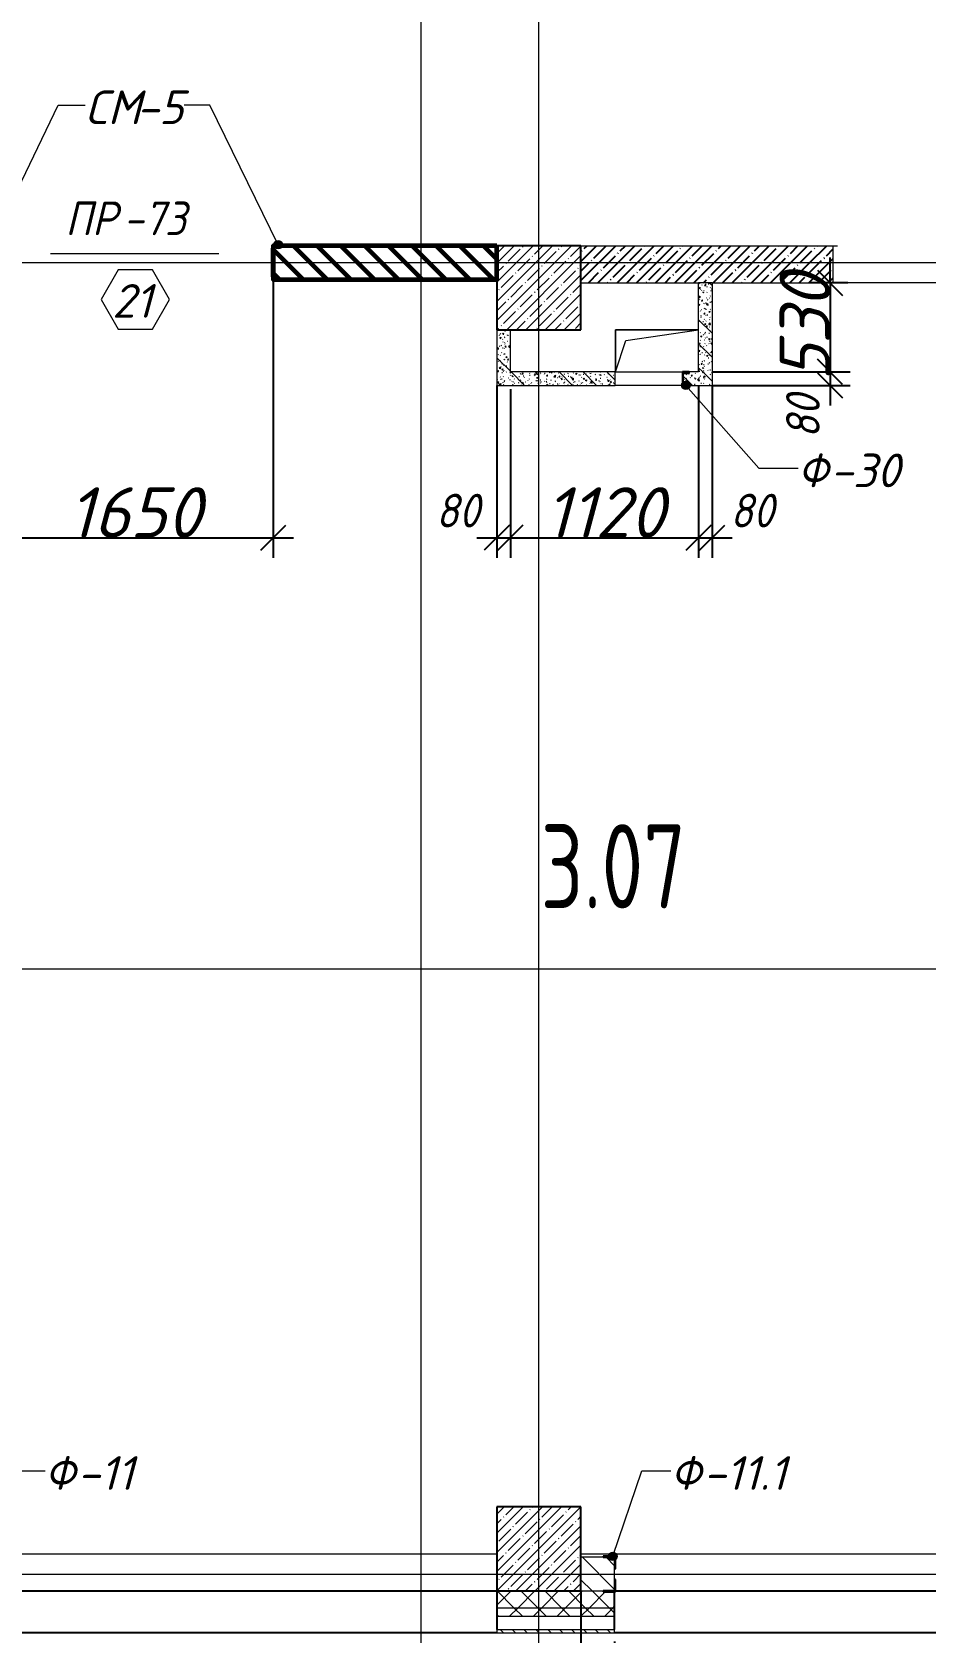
# Model space of a CAD drawing. Header units: millimetres. Extents: x 12986 to 523328, y -9759 to 30092.
# Drawn here: x 453576 to 458893, y -4219 to 5302 of the extents above; entities that cross this region are included whole.
import ezdxf

# ---------------------------------------------------------------- set-up
doc = ezdxf.new("R2010")
doc.units = ezdxf.units.MM
for name, color, linetype, lineweight in [('5) Блок ячеистый', 160, 'Continuous', 60), ('A-ANNO-DIMS', 7, 'Continuous', 9), ('A-AREA-IDEN', 7, 'Continuous', 9), ('A-DETL', 7, 'Continuous', 9), ('A-DOOR-IDEN', 7, 'Continuous', 9), ('A-FLOR', 7, 'Continuous', 9), ('A-GENM', 7, 'Continuous', 9), ('A-GENM-1', 7, 'Continuous', 25), ('A-GENM-IDEN', 7, 'Continuous', 9), ('A-WALL', 7, 'Continuous', 5), ('A-WALL-1', 7, 'Continuous', 25), ('A-WALL-6', 18, 'Continuous', 13), ('A-WALL-FNSH-1', 7, 'Continuous', 9), ('A-WALL-FNSH-2', 7, 'Continuous', 5), ('A-WALL-FNSH-4', 250, 'Continuous', 13), ('A-WALL-PATT-1', 7, 'Continuous', 5), ('A-WALL-PATT-4', 250, 'Continuous', 5), ('I-WALL', 7, 'Continuous', 5), ('S-COLS', 7, 'Continuous', 9), ('S-COLS-1', 7, 'Continuous', 5), ('S-COLS-2', 7, 'Continuous', 25), ('Оси-1', 7, 'Continuous', 20)]:
    doc.layers.add(name, color=color, linetype=linetype, lineweight=lineweight)
for name, color, linetype, lineweight, true_color in [('A-WALL-2', 7, 'Continuous', 13, 0x000000), ('A-WALL-3', 7, 'Continuous', 5, 0x000000), ('A-WALL-PATT-2', 7, 'Continuous', 5, 0xce0000)]:
    doc.layers.add(name, color=color, linetype=linetype, lineweight=lineweight, true_color=true_color)
doc.styles.add('ISOCPEUR_I_2', font='isocpeui.ttf', dxfattribs={"height": 300})
doc.styles.add('ISOCPEUR_I_3', font='isocpeui.ttf', dxfattribs={"width": 0.9, "height": 200})
doc.styles.add('ISOCPEUR_I_4', font='isocpeui.ttf', dxfattribs={"width": 0.9, "height": 300})
doc.styles.add('СПДС', font='ГОСТ тип А.ttf', dxfattribs={"width": 0.9})
doc.dimstyles.new('ISO-2_0_0_9К_СРЕДНИЙ_1', dxfattribs={"dimscale": 304.8, "dimtxt": 199.196235, "dimasz": 0.492126, "dimexe": 0.393701, "dimexo": 0, "dimgap": 0, "dimtad": 1, "dimdec": 0, "dimzin": 0, "dimdsep": 46, "dimtxsty": 'ISOCPEUR_I_3', "dimblk1": 'OBLIQUE', "dimblk2": 'OBLIQUE', "dimsah": 1, "dimcen": 0.09, "dimdle": 0.393701, "dimazin": 0, "dimtfac": 1, "dimtdec": 4, "dimtix": 1, "dimtmove": 2, "dimatfit": 3, "dimfxl": 1, "dimtvp": 1, "dimtolj": 1, "dimtzin": 0, "dimarcsym": 2})
doc.dimstyles.new('ISO-2_0_0_9К_СРЕДНИЙ_2', dxfattribs={"dimscale": 304.8, "dimtxt": 199.196235, "dimasz": 0.492126, "dimexe": 0.393701, "dimexo": 0, "dimgap": 0, "dimtad": 1, "dimdec": 0, "dimzin": 0, "dimdsep": 46, "dimtxsty": 'ISOCPEUR_I_2', "dimblk1": 'OBLIQUE', "dimblk2": 'OBLIQUE', "dimsah": 1, "dimcen": 0.09, "dimdle": 0.393701, "dimazin": 0, "dimtfac": 1, "dimtdec": 4, "dimtix": 1, "dimtmove": 0, "dimatfit": 3, "dimfxl": 1, "dimtvp": 1, "dimtolj": 1, "dimtzin": 0, "dimarcsym": 2})
pattern_1 = [(45, (395430.81, -3869.25), (-70.71068, 70.71068), []), (135, (395430.81, -3869.25), (-70.71068, -70.71068), [])]
pattern_2 = [(135, (395430.81, -3869.25), (-70.71068, -70.71068), [])]
pattern_3 = [(50, (395430.81, -3869.254), (72.873764, -6.37607), [7.62, -83.82]), (355, (395430.81, -3869.25), (-14.09699, 76.42244), [6.096, -67.056]), (100.451, (395436.88, -3869.785), (58.776964, 70.04687), [6.476, -71.236]), (46.184, (395430.81, -3848.93), (108.43142, -16.81745), [11.43, -125.73]), (96.636, (395439.84, -3850.33), (94.961, 98.97089), [9.714, -106.854]), (351.184, (395430.81, -3848.93), (94.96227, 98.97018), [9.144, -100.584]), (21, (395440.97, -3854.014), (60.64565, -40.90654), [7.62, -83.82]), (326, (395440.97, -3854.01), (24.72083, 73.67493), [6.096, -67.056]), (71.451, (395446.02, -3857.42), (85.36689, 32.76874), [6.476, -71.236]), (37.5, (395430.809, -3869.254), (1.235525, 33.822432), [3.353, -62.89, 3.353, -64.719, -67.31]), (37.5, (395430.809, -3869.254), (1.235525, 33.822432), [-134.315, 3.353, -63.957]), (7.5, (395430.81, -3869.254), (26.728146, 40.07255), [3.353, -35.458, 3.353, -61.366, -25.654]), (7.5, (395430.81, -3869.254), (26.728146, 40.07255), [-103.53, 3.353, -22.301]), (327.5, (395408.152, -3869.254), (54.236318, -2.292117), [3.353, -22.047, 3.353, -75.895, -105.156]), (327.5, (395408.152, -3869.254), (54.236318, -2.292117), [-104.648, 3.353, -101.803]), (317.5, (395397.99, -3869.254), (59.25158, 10.17014), [3.353, -29.667, 3.353, -49.276, -74.676]), (317.5, (395397.99, -3869.254), (59.25158, 10.17014), [-85.649, 3.353, -71.323])]
pattern_4 = [(135, (395430.8, -3869.25), (-142.5612, -142.5612), []), (135, (395573.37, -3869.25), (-142.5612, -142.5612), [252.016, -50.403, 3.353, -47.05])]
pattern_5 = [(45, (395430.81, -3869.25), (-57.02463, 57.02463), []), (45, (395487.83, -3869.25), (-57.02463, 57.02463), [100.806, -20.161, 3.353, -16.808])]

# ---------------------------------------------------------------- blocks, each defined once
blk = doc.blocks.new('AR_Отверстие прямоугольное _в плите_ - AR_Отверстие прямоугольное _в плите_-24548241-АР1_1_Кладочный план 3 этажа')
at = {"layer": 'A-GENM'}
for p, q in [((247.5, 125), (-247.5, 125)), ((-247.5, 125), (-247.5, -125)), ((-185, 62.5), (247.5, 125)), ((-247.5, -125), (-185, 62.5))]:
    blk.add_line(p, q, dxfattribs=at)
blk = doc.blocks.new('Колонна_Несущая_Прямоугольное сечение - Вн_ЖБ_500х500-V73-АР1_1_Кладочный план 3 этажа')
at = {"layer": 'S-COLS-1'}
h = blk.add_hatch(dxfattribs=at)
h.set_pattern_fill('FP_58', color=256, style=0, pattern_type=2)
h.set_pattern_definition([(45, (-61160, -7650), (-57.02463, 57.02463), []), (45, (-61102.975, -7650), (-57.02463, 57.02463), [100.806, -20.161, 3.353, -16.808])])
h.paths.add_polyline_path([(-250, -250), (250, -250), (250, 250), (-250, 250)], flags=0)
at = {"layer": 'S-COLS-2'}
for p, q in [((250, 250), (-250, 250)), ((-250, 250), (-250, -250)), ((250, -250), (250, 250)), ((-250, -250), (250, -250))]:
    blk.add_line(p, q, dxfattribs=at)
blk = doc.blocks.new('Колонна_Несущая_Прямоугольное сечение - Вн_ЖБ_500х500-V78-АР1_1_Кладочный план 3 этажа')
at = {"layer": 'S-COLS-1'}
h = blk.add_hatch(dxfattribs=at)
h.set_pattern_fill('FP_63', color=256, style=0, pattern_type=2)
h.set_pattern_definition([(45, (-61160, -150), (-57.02463, 57.02463), []), (45, (-61102.975, -150), (-57.02463, 57.02463), [100.806, -20.161, 3.353, -16.808])])
h.paths.add_polyline_path([(-250, -250), (250, -250), (250, 250), (-250, 250)], flags=0)
at = {"layer": 'S-COLS-2'}
for p, q in [((250, 250), (-250, 250)), ((-250, 250), (-250, -250)), ((250, -250), (250, 250)), ((-250, -250), (250, -250))]:
    blk.add_line(p, q, dxfattribs=at)
blk = doc.blocks.new('Фахверк_СКБ_Уголок - Ф-11_1_200х2500h_крепления в одну сторону-28441424-АР1_1_Кладочный план 3 этажа')
at = {"layer": 'A-GENM-1'}
for p, q in [((200, 156), (125, 156)), ((125, 156), (125, 81)), ((131, 81), (131, 150)), ((131, 150), (200, 150)), ((200, 150), (200, 156)), ((125, 81), (131, 81)), ((131, 19), (125, 19)), ((125, 19), (125, -56)), ((131, -50), (131, 19)), ((125, -56), (200, -56)), ((200, -50), (131, -50)), ((200, -56), (200, -50))]:
    blk.add_line(p, q, dxfattribs=at)
blk = doc.blocks.new('Фахверк_СКБ_Уголок_Тип 2 - СМ-5_200х2480h-30007438-АР1_1_Кладочный план 3 этажа')
at = {"layer": 'A-GENM-1'}
for p, q in [((125, 156), (125, 81)), ((200, 156), (125, 156)), ((131, 81), (131, 150)), ((131, 150), (200, 150)), ((200, 150), (200, 156)), ((125, 81), (131, 81)), ((131, 19), (125, 19)), ((125, 19), (125, -56)), ((131, -50), (131, 19)), ((125, -56), (200, -56)), ((200, -50), (131, -50)), ((200, -56), (200, -50))]:
    blk.add_line(p, q, dxfattribs=at)
blk = doc.blocks.new('Стойка_Влож_Полоса боковая - Полоса-27101091-АР1_1_Кладочный план 3 этажа')
at = {"layer": 'A-GENM'}
for p, q in [((-5, 85), (0, 85)), ((-5, -85), (-5, 85)), ((0, 31), (0, -31)), ((0, -85), (-5, -85))]:
    blk.add_line(p, q, dxfattribs=at)
blk = doc.blocks.new('Фахверк_СКБ_Швеллер - Ф-30_80х3950 h _3 эт__-31789027-АР1_1_Кладочный план 3 этажа')
at = {"layer": 'A-GENM-1'}
for p, q in [((165, 40), (125, 40)), ((125, 40), (125, -40)), ((129.5, 32.6), (165, 32.6)), ((129.5, -32.6), (129.5, 32.6)), ((165, 32.6), (165, 40)), ((125, -40), (165, -40)), ((165, -32.6), (129.5, -32.6)), ((165, -40), (165, -32.6))]:
    blk.add_line(p, q, dxfattribs=at)
blk = doc.blocks.new('AAR_СКБ_Марка_Двери_Перемычка и проем - Марка перемычки и проема-25306769-АР1_1_Кладочный план 3 этажа')
at = {"layer": 'A-DOOR-IDEN'}
for p, q in [((-5, 0), (5, 0)), ((-0.968, -0.984), (-1.986, -2.747)), ((1.067, -0.984), (-0.968, -0.984)), ((2.085, -2.747), (1.067, -0.984)), ((-1.986, -2.747), (-0.968, -4.509)), ((1.067, -4.509), (2.085, -2.747)), ((-0.968, -4.509), (1.067, -4.509))]:
    blk.add_line(p, q, dxfattribs=at)
blk = doc.blocks.new('_Oblique')
at = {"color": 0, "linetype": 'ByBlock', "lineweight": -2}
blk.add_line((-0.5, -0.5), (0.5, 0.5), dxfattribs=at)
blk = doc.blocks.new('*D3544')
at = {"layer": 'A-ANNO-DIMS', "color": 0, "lineweight": -2, "transparency": 16777216}
for p, q in [((458322.1, 3810.7), (458322.1, 3960.7)), ((458428.2, 3810.7), (458202.1, 3810.7)), ((458322.1, 3810.7), (458322.1, 3280.7)), ((457622.9, 3280.7), (458442.1, 3280.7)), ((458322.1, 3280.7), (458322.1, 3130.7))]:
    blk.add_line(p, q, dxfattribs=at)
at = {"layer": 'Defpoints', "color": 0, "transparency": 16777216}
for p in [(458428.2, 3810.7), (457622.9, 3280.7), (458322.1, 3280.7)]:
    blk.add_point(p, dxfattribs=at)
at = {"layer": 'A-ANNO-DIMS', "color": 0, "lineweight": -2, "transparency": 16777216, "xscale": 150, "yscale": 150, "zscale": 150}
for p, rotation in [((458322.1, 3810.7), 270), ((458322.1, 3280.7), 90)]:
    blk.add_blockref('_Oblique', p, dxfattribs=dict(at, rotation=rotation))
at = {"layer": 'A-ANNO-DIMS', "color": 0, "transparency": 16777216, "insert": (458172.1, 3545.7), "char_height": 300, "width": 455.087, "attachment_point": 5, "rotation": 90, "style": 'ISOCPEUR_I_2'}
blk.add_mtext('\\A1;530', dxfattribs=at)
blk = doc.blocks.new('*D3545')
at = {"layer": 'A-ANNO-DIMS', "color": 0, "lineweight": -2, "transparency": 16777216}
for p, q in [((458322.1, 3400.7), (458322.1, 3080.7)), ((457622.9, 3280.7), (458442.1, 3280.7)), ((457620.8, 3200.7), (458442.1, 3200.7))]:
    blk.add_line(p, q, dxfattribs=at)
at = {"layer": 'Defpoints', "color": 0, "transparency": 16777216}
for p in [(457622.9, 3280.7), (457620.8, 3200.7), (458322.1, 3200.7)]:
    blk.add_point(p, dxfattribs=at)
at = {"layer": 'A-ANNO-DIMS', "color": 0, "lineweight": -2, "transparency": 16777216, "xscale": 150, "yscale": 150, "zscale": 150}
for p, rotation in [((458322.1, 3280.7), 90), ((458322.1, 3200.7), 270)]:
    blk.add_blockref('_Oblique', p, dxfattribs=dict(at, rotation=rotation))
at = {"layer": 'A-ANNO-DIMS', "color": 0, "transparency": 16777216, "insert": (458060.8, 2885.7), "char_height": 200, "width": 303.391, "attachment_point": 1, "rotation": 90, "line_spacing_factor": 1.149209, "style": 'ISOCPEUR_I_3'}
blk.add_mtext('\\A1;80', dxfattribs=at)
blk = doc.blocks.new('*D3602')
at = {"layer": 'A-ANNO-DIMS', "color": 0, "lineweight": -2, "transparency": 16777216}
for p, q in [((453360.8, 3830.7), (453360.8, 2174.6)), ((455010.8, 3830.7), (455010.8, 2174.6)), ((453240.8, 2294.6), (455130.8, 2294.6))]:
    blk.add_line(p, q, dxfattribs=at)
at = {"layer": 'Defpoints', "color": 0, "transparency": 16777216}
for p in [(453360.8, 3830.7), (455010.8, 3830.7), (455010.8, 2294.6)]:
    blk.add_point(p, dxfattribs=at)
at = {"layer": 'A-ANNO-DIMS', "color": 0, "lineweight": -2, "transparency": 16777216, "xscale": 150, "yscale": 150, "zscale": 150, "rotation": 180}
blk.add_blockref('_Oblique', (453360.8, 2294.6), dxfattribs=at)
at = {"layer": 'A-ANNO-DIMS', "color": 0, "lineweight": -2, "transparency": 16777216, "xscale": 150, "yscale": 150, "zscale": 150}
blk.add_blockref('_Oblique', (455010.8, 2294.6), dxfattribs=at)
at = {"layer": 'A-ANNO-DIMS', "color": 0, "transparency": 16777216, "insert": (454185.8, 2444.6), "char_height": 300, "width": 560.814, "attachment_point": 5, "style": 'ISOCPEUR_I_2'}
blk.add_mtext('\\A1;1650', dxfattribs=at)
blk = doc.blocks.new('*D3633')
at = {"layer": 'A-ANNO-DIMS', "color": 0, "lineweight": -2, "transparency": 16777216}
for p, q in [((456340.8, 3200.7), (456340.8, 2174.6)), ((456420.8, 3177.7), (456420.8, 2174.6)), ((456220.8, 2294.6), (456540.8, 2294.6))]:
    blk.add_line(p, q, dxfattribs=at)
at = {"layer": 'Defpoints', "color": 0, "transparency": 16777216}
for p in [(456340.8, 3200.7), (456420.8, 3177.7), (456420.8, 2294.6)]:
    blk.add_point(p, dxfattribs=at)
at = {"layer": 'A-ANNO-DIMS', "color": 0, "lineweight": -2, "transparency": 16777216, "xscale": 150, "yscale": 150, "zscale": 150, "rotation": 180}
blk.add_blockref('_Oblique', (456340.8, 2294.6), dxfattribs=at)
at = {"layer": 'A-ANNO-DIMS', "color": 0, "lineweight": -2, "transparency": 16777216, "xscale": 150, "yscale": 150, "zscale": 150}
blk.add_blockref('_Oblique', (456420.8, 2294.6), dxfattribs=at)
at = {"layer": 'A-ANNO-DIMS', "color": 0, "transparency": 16777216, "insert": (455978.2, 2555.9), "char_height": 200, "width": 303.391, "attachment_point": 1, "line_spacing_factor": 1.149209, "style": 'ISOCPEUR_I_3'}
blk.add_mtext('\\A1;80', dxfattribs=at)
blk = doc.blocks.new('*D3634')
at = {"layer": 'A-ANNO-DIMS', "color": 0, "lineweight": -2, "transparency": 16777216}
for p, q in [((456420.8, 3177.7), (456420.8, 2174.6)), ((457540.8, 3197.7), (457540.8, 2174.6)), ((456300.8, 2294.6), (457660.8, 2294.6))]:
    blk.add_line(p, q, dxfattribs=at)
at = {"layer": 'Defpoints', "color": 0, "transparency": 16777216}
for p in [(456420.8, 3177.7), (457540.8, 3197.7), (457540.8, 2294.6)]:
    blk.add_point(p, dxfattribs=at)
at = {"layer": 'A-ANNO-DIMS', "color": 0, "lineweight": -2, "transparency": 16777216, "xscale": 150, "yscale": 150, "zscale": 150, "rotation": 180}
blk.add_blockref('_Oblique', (456420.8, 2294.6), dxfattribs=at)
at = {"layer": 'A-ANNO-DIMS', "color": 0, "lineweight": -2, "transparency": 16777216, "xscale": 150, "yscale": 150, "zscale": 150}
blk.add_blockref('_Oblique', (457540.8, 2294.6), dxfattribs=at)
at = {"layer": 'A-ANNO-DIMS', "color": 0, "transparency": 16777216, "insert": (456980.8, 2444.6), "char_height": 300, "width": 514.846, "attachment_point": 5, "style": 'ISOCPEUR_I_2'}
blk.add_mtext('\\A1;1120', dxfattribs=at)
blk = doc.blocks.new('*D3635')
at = {"layer": 'A-ANNO-DIMS', "color": 0, "lineweight": -2, "transparency": 16777216}
for p, q in [((457540.8, 3197.7), (457540.8, 2174.6)), ((457620.8, 3200.7), (457620.8, 2174.6)), ((457420.8, 2294.6), (457740.8, 2294.6))]:
    blk.add_line(p, q, dxfattribs=at)
at = {"layer": 'Defpoints', "color": 0, "transparency": 16777216}
for p in [(457540.8, 3197.7), (457620.8, 3200.7), (457620.8, 2294.6)]:
    blk.add_point(p, dxfattribs=at)
at = {"layer": 'A-ANNO-DIMS', "color": 0, "lineweight": -2, "transparency": 16777216, "xscale": 150, "yscale": 150, "zscale": 150, "rotation": 180}
blk.add_blockref('_Oblique', (457540.8, 2294.6), dxfattribs=at)
at = {"layer": 'A-ANNO-DIMS', "color": 0, "lineweight": -2, "transparency": 16777216, "xscale": 150, "yscale": 150, "zscale": 150}
blk.add_blockref('_Oblique', (457620.8, 2294.6), dxfattribs=at)
at = {"layer": 'A-ANNO-DIMS', "color": 0, "transparency": 16777216, "insert": (457728.6, 2555.9), "char_height": 200, "width": 303.391, "attachment_point": 1, "line_spacing_factor": 1.149209, "style": 'ISOCPEUR_I_3'}
blk.add_mtext('\\A1;80', dxfattribs=at)
blk = doc.blocks.new('*D3789')
at = {"layer": 'A-ANNO-DIMS', "color": 0, "lineweight": -2, "transparency": 16777216}
for p, q in [((456840.8, -3969.3), (456840.8, -5339.3)), ((457040.8, -4269.3), (457040.8, -5339.3)), ((456720.8, -5219.3), (457160.8, -5219.3))]:
    blk.add_line(p, q, dxfattribs=at)
at = {"layer": 'Defpoints', "color": 0, "transparency": 16777216}
for p in [(456840.8, -3969.3), (457040.8, -4269.3), (457040.8, -5219.3)]:
    blk.add_point(p, dxfattribs=at)
at = {"layer": 'A-ANNO-DIMS', "color": 0, "lineweight": -2, "transparency": 16777216, "xscale": 150, "yscale": 150, "zscale": 150, "rotation": 180}
blk.add_blockref('_Oblique', (456840.8, -5219.3), dxfattribs=at)
at = {"layer": 'A-ANNO-DIMS', "color": 0, "lineweight": -2, "transparency": 16777216, "xscale": 150, "yscale": 150, "zscale": 150}
blk.add_blockref('_Oblique', (457040.8, -5219.3), dxfattribs=at)
at = {"layer": 'A-ANNO-DIMS', "color": 0, "transparency": 16777216, "insert": (457017.1, -5463.4), "char_height": 200, "width": 455.087, "attachment_point": 1, "line_spacing_factor": 1.149209, "style": 'ISOCPEUR_I_3'}
blk.add_mtext('\\A1;200', dxfattribs=at)

msp = doc.modelspace()

# ---------------------------------------------------------------- hatches: boundary and pattern name
h = msp.add_hatch()
h.set_pattern_fill('FP_4', color=256, style=0, pattern_type=2)
h.set_pattern_definition(pattern_5)
h.paths.add_polyline_path([(457620.80853, 3810.74642), (458200.80853, 3810.74642), (458200.80853, 4030.74642), (456840.80853, 4030.74642), (456840.80853, 3810.74642), (457540.80853, 3810.74642)], flags=0)
h.paths.add_polyline_path([(459740.80853, 3810.74642), (460840.80853, 3810.74642), (460840.80853, 4030.74642), (459660.80853, 4030.74642), (459660.80853, 3810.74642)], flags=0)
h = msp.add_hatch()
h.set_pattern_fill('FP_4', color=256, style=0, pattern_type=2)
h.set_pattern_definition(pattern_5)
h.paths.add_polyline_path([(459660.80853, 3810.74642), (459660.80853, 4030.74642), (459540.80853, 4030.74642), (459540.80853, 3810.74642)], flags=0)
h.paths.add_polyline_path([(458340.80853, 3810.74642), (458340.80853, 4030.74642), (458200.80853, 4030.74642), (458200.80853, 3810.74642)], flags=0)
at = {"layer": '5) Блок ячеистый'}
h = msp.add_hatch(dxfattribs=at)
h.set_pattern_fill('FP_1', color=256, style=0, pattern_type=2)
h.set_pattern_definition(pattern_2)
h.paths.add_polyline_path([(453360.80853, 3830.74642), (453360.80853, 4030.74642), (452340.80853, 4030.74642), (452340.80853, 3830.74642), (453291.80853, 3830.74642)], flags=0)
h.paths.add_polyline_path([(455010.80853, 3830.74642), (456340.80853, 3830.74642), (456340.80853, 4030.74642), (455010.80853, 4030.74642), (455010.80853, 3899.74642)], flags=0)
at = {"layer": 'A-GENM-IDEN'}
h = msp.add_hatch(color=256, dxfattribs=at)
edge = h.paths.add_edge_path(flags=0)
edge.add_arc((455039.80853, 4036.74642), 25, 0, 360)
h = msp.add_hatch(color=256, dxfattribs=at)
edge = h.paths.add_edge_path(flags=0)
edge.add_arc((457464.66284, 3200.74642), 25, 0, 360)
h = msp.add_hatch(color=256, dxfattribs=at)
edge = h.paths.add_edge_path(flags=0)
edge.add_arc((457030.14193, -3763.25359), 25, 0, 360)
at = {"layer": 'A-WALL-PATT-1'}
h = msp.add_hatch(dxfattribs=at)
h.set_pattern_fill('FP_1', color=256, style=0, pattern_type=2)
h.set_pattern_definition(pattern_2)
h.paths.add_polyline_path([(460708.18579, -3969.25359), (460840.80853, -3969.25359), (460840.80853, -3769.25359), (460590.80853, -3769.25359), (460590.80853, -3969.25359), (460659.80852, -3969.25359)], flags=0)
h.paths.add_polyline_path([(459140.80857, -3969.25359), (459690.80853, -3969.25359), (459690.80853, -3769.25359), (459140.80857, -3769.25359), (459140.80857, -3900.25359)], flags=0)
h.paths.add_polyline_path([(456840.80853, -3969.25359), (457040.80857, -3969.25359), (457040.80857, -3769.25362), (456840.80853, -3769.25359)], flags=0)
at = {"layer": 'A-WALL-PATT-2'}
h = msp.add_hatch(dxfattribs=at)
h.set_pattern_fill('FP_2', color=256, style=0, pattern_type=2)
h.set_pattern_definition(pattern_1)
h.paths.add_polyline_path([(461590.8086, -4069.25359), (461590.8086, -3969.25359), (460659.80852, -3969.25359), (460659.80852, -3975.25359), (460590.80853, -3975.25359), (460590.80853, -4069.25359), (461340.80859, -4069.25359)], flags=0)
h.paths.add_polyline_path([(471130.80854, -4069.25359), (471130.80854, -3969.25359), (466990.80854, -3969.25359), (466990.80854, -4069.25359), (470862.06198, -4069.25359)], flags=0)
h.paths.add_polyline_path([(462490.8086, -4069.25359), (466090.80854, -4069.25359), (466090.80854, -3969.25359), (462490.8086, -3969.25359)], flags=0)
h.paths.add_polyline_path([(456971.8086, -4069.25359), (457040.80857, -4069.25359), (457040.28686, -3975.25359), (456971.8086, -3975.25359), (456971.8086, -3969.25359), (456340.80857, -3969.25359), (456340.80857, -4069.25359), (456840.80853, -4069.25359)], flags=0)
h = msp.add_hatch(dxfattribs=at)
h.set_pattern_fill('FP_2', color=256, style=0, pattern_type=2)
h.set_pattern_definition(pattern_1)
h.paths.add_polyline_path([(461590.8086, -4119.25359), (461590.8086, -4069.25359), (460590.80853, -4069.25359), (460590.80853, -4119.25359), (460708.18579, -4119.25359)], flags=0)
h.paths.add_polyline_path([(471230.80854, -4119.25359), (471230.80854, -4069.25359), (466990.80854, -4069.25359), (466990.80854, -4119.25359), (471130.80854, -4119.25359)], flags=0)
h.paths.add_polyline_path([(456646.63531, -4119.25359), (457040.80857, -4119.25359), (457040.80857, -4069.25359), (456340.80857, -4069.25359), (456340.80857, -4119.25359)], flags=0)
h.paths.add_polyline_path([(464769.73626, -4119.25359), (466090.80854, -4119.25359), (466090.80854, -4069.25359), (462490.8086, -4069.25359), (462490.8086, -4119.25359)], flags=0)
h = msp.add_hatch(dxfattribs=at)
h.set_pattern_fill('FP_3', color=256, style=0, pattern_type=2)
h.set_pattern_definition([(135, (395430.81, -3869.254), (-35.35534, -35.35534), [])])
h.paths.add_polyline_path([(471230.80854, -4219.25359), (471360.80854, -4219.25359), (471360.80854, -4199.25359), (466990.80854, -4199.25359), (466990.80854, -4219.25359), (471130.80854, -4219.25359)], flags=0)
h.paths.add_polyline_path([(466090.80854, -4219.25359), (466090.80854, -4199.25359), (462490.8086, -4199.25359), (462490.8086, -4219.25359), (464769.73626, -4219.25359)], flags=0)
h.paths.add_polyline_path([(461590.8086, -4219.25359), (461590.8086, -4199.25359), (460590.80853, -4199.25359), (460590.80853, -4219.25359), (460708.18579, -4219.25359)], flags=0)
h.paths.add_polyline_path([(457040.80857, -4219.25359), (457040.80857, -4199.25359), (456340.80857, -4199.25359), (456340.80857, -4219.25359), (456646.63531, -4219.25359)], flags=0)
at = {"layer": 'A-WALL-PATT-4'}
h = msp.add_hatch(dxfattribs=at)
h.set_pattern_fill('FP_6', color=256, style=0, pattern_type=2)
h.set_pattern_definition(pattern_3)
h.paths.add_polyline_path([(457620.80853, 3280.74642), (457620.80853, 3810.74642), (457540.80853, 3810.74642), (457540.80853, 3280.74642)], flags=0)
h = msp.add_hatch(dxfattribs=at)
h.set_pattern_fill('FP_7', color=256, style=0, pattern_type=2)
h.set_pattern_definition(pattern_4)
h.paths.add_polyline_path([(457620.80853, 3280.74642), (457620.80853, 3810.74642), (457540.80853, 3810.74642), (457540.80853, 3280.74642)], flags=0)
h = msp.add_hatch(dxfattribs=at)
h.set_pattern_fill('FP_6', color=256, style=0, pattern_type=2)
h.set_pattern_definition(pattern_3)
h.paths.add_polyline_path([(456420.80853, 3280.74642), (456420.80853, 3530.74642), (456340.80853, 3530.74642), (456340.80853, 3280.74642)], flags=0)
h = msp.add_hatch(dxfattribs=at)
h.set_pattern_fill('FP_7', color=256, style=0, pattern_type=2)
h.set_pattern_definition(pattern_4)
h.paths.add_polyline_path([(456420.80853, 3280.74642), (456420.80853, 3530.74642), (456340.80853, 3530.74642), (456340.80853, 3280.74642)], flags=0)
h = msp.add_hatch(dxfattribs=at)
h.set_pattern_fill('FP_6', color=256, style=0, pattern_type=2)
h.set_pattern_definition(pattern_3)
h.paths.add_polyline_path([(457620.80853, 3200.74642), (457620.80853, 3280.74642), (457484.66284, 3280.74642), (457484.66284, 3273.34642), (457449.16284, 3273.34642), (457449.16284, 3208.14642), (457484.66284, 3208.14642), (457484.66284, 3200.74642)], flags=0)
h.paths.add_polyline_path([(456646.63531, 3200.74642), (457044.66284, 3200.74642), (457044.66284, 3280.74642), (456340.80853, 3280.74642), (456340.80853, 3200.74642)], flags=0)
h = msp.add_hatch(dxfattribs=at)
h.set_pattern_fill('FP_7', color=256, style=0, pattern_type=2)
h.set_pattern_definition(pattern_4)
h.paths.add_polyline_path([(457620.80853, 3200.74642), (457620.80853, 3280.74642), (457484.66284, 3280.74642), (457484.66284, 3273.34642), (457449.16284, 3273.34642), (457449.16284, 3208.14642), (457484.66284, 3208.14642), (457484.66284, 3200.74642)], flags=0)
h.paths.add_polyline_path([(456646.63531, 3200.74642), (457044.66284, 3200.74642), (457044.66284, 3280.74642), (456340.80853, 3280.74642), (456340.80853, 3200.74642)], flags=0)

# ---------------------------------------------------------------- linework, layer by layer
at = {"layer": '5) Блок ячеистый'}
msp.add_lwpolyline([(456340.80853, 4030.74642), (455010.80853, 4030.74642), (455010.80853, 3830.74642), (456340.80853, 3830.74642)], close=True, dxfattribs=at)
at = {"layer": 'A-DETL'}
msp.add_line((456340.80857, -4119.25359), (457040.80857, -4119.25359), dxfattribs=at)
at = {"layer": 'A-FLOR'}
for p, q in [((457045.80853, 3530.74642), (457540.80853, 3530.74642)), ((457045.80853, 3280.74642), (457045.80853, 3530.74642))]:
    msp.add_line(p, q, dxfattribs=at)
at = {"layer": 'A-GENM-IDEN'}
for p, q in [((453331.80853, 4036.74642), (453730.52782, 4866.8508)), ((453730.52782, 4866.8508), (453891.12884, 4866.8508)), ((454633.40801, 4866.8508), (454480.48822, 4866.8508)), ((455039.80853, 4036.74642), (454633.40801, 4866.8508)), ((457464.66284, 3200.74642), (457899.17198, 2707.20876)), ((457899.17198, 2707.20876), (458131.96038, 2707.20876)), ((453449.96542, -3255.16599), (453653.12225, -3255.16599)), ((457030.14193, -3763.25359), (457202.93209, -3255.16599)), ((457202.93209, -3255.16599), (457375.72225, -3255.16599))]:
    msp.add_line(p, q, dxfattribs=at)
for centre in [(455039.80853, 4036.74642), (457464.66284, 3200.74642), (457030.14193, -3763.25359)]:
    msp.add_circle(centre, 25, dxfattribs=at)
at = {"layer": 'A-WALL'}
for p, q in [((456340.80857, -4069.25359), (457040.80857, -4069.25359)), ((456340.80857, -4199.25359), (457040.80857, -4199.25359))]:
    msp.add_line(p, q, dxfattribs=at)
at = {"layer": 'A-WALL-1'}
for p, q in [((453246.8086, -3969.25359), (456340.80853, -3969.25359)), ((456340.80857, -3969.25359), (456340.80857, -4199.25359)), ((457040.80857, -4199.25359), (457040.80857, -3975.25359)), ((457046.8086, -3969.25359), (459134.80856, -3969.25359)), ((456340.80857, -4219.25359), (453240.80857, -4219.25359)), ((459140.80857, -4219.25359), (457040.80857, -4219.25359))]:
    msp.add_line(p, q, dxfattribs=at)
at = {"layer": 'A-WALL-2'}
for p, q in [((456971.8086, -3769.25359), (456840.80853, -3769.25359)), ((457040.80857, -3900.25359), (457040.80857, -3838.25359)), ((456840.80853, -3969.25359), (456971.8086, -3969.25359))]:
    msp.add_line(p, q, dxfattribs=at)
at = {"layer": 'A-WALL-3'}
for p, q in [((456840.80853, 4030.74642), (458340.80853, 4030.74642)), ((458340.80853, 3810.74642), (458340.80853, 4030.74642)), ((456840.80853, 3810.74642), (457540.80853, 3810.74642)), ((457620.80853, 3810.74642), (458340.80853, 3810.74642))]:
    msp.add_line(p, q, dxfattribs=at)
at = {"layer": 'A-WALL-6'}
msp.add_line((457620.80853, 3810.74642), (457540.80853, 3810.74642), dxfattribs=at)
at = {"layer": 'A-WALL-FNSH-1'}
for p, q in [((456340.80857, -4199.25359), (456340.80857, -4219.25359)), ((456340.80857, -4219.25359), (457040.80857, -4219.25359)), ((457040.80857, -4219.25359), (457040.80857, -4199.25359))]:
    msp.add_line(p, q, dxfattribs=at)
at = {"layer": 'A-WALL-FNSH-2'}
for p, q in [((456340.80853, 4030.74642), (455079.80853, 4030.74642)), ((455010.80853, 3899.74642), (455010.80853, 3961.74642)), ((456340.80853, 3830.74642), (455079.80853, 3830.74642))]:
    msp.add_line(p, q, dxfattribs=at)
at = {"layer": 'A-WALL-FNSH-4'}
for p, q in [((457540.80853, 3280.74642), (457540.80853, 3810.74642)), ((457620.80853, 3810.74642), (457620.80853, 3200.74642)), ((456340.80853, 3530.74642), (456340.80853, 3200.74642)), ((456420.80853, 3280.74642), (456420.80853, 3530.74642)), ((457044.66284, 3280.74642), (456420.80853, 3280.74642)), ((457044.66284, 3200.74642), (457044.66284, 3280.74642)), ((457540.80853, 3280.74642), (457484.66284, 3280.74642)), ((456340.80853, 3200.74642), (457044.66284, 3200.74642)), ((457484.66284, 3200.74642), (457620.80853, 3200.74642))]:
    msp.add_line(p, q, dxfattribs=at)
at = {"layer": 'I-WALL'}
for p, q in [((458340.80853, 4030.74642), (458365.80853, 4030.74642)), ((459540.80853, 3810.74642), (458340.80853, 3810.74642)), ((457044.66284, 3280.74642), (457444.66284, 3280.74642)), ((457444.66284, 3200.74642), (457044.66284, 3200.74642)), ((452340.80853, -3749.25359), (456340.80853, -3749.25359)), ((456840.80853, -3749.25359), (460840.80859, -3749.25359))]:
    msp.add_line(p, q, dxfattribs=at)
at = {"layer": 'Оси-1'}
for p, q in [((455890.80852, -8019.25359), (455890.80852, 24767.68957)), ((456590.80852, -8019.25359), (456590.80852, 24767.68957)), ((389220.80855, 3930.74641), (521382.43658, 3930.74641)), ((389220.80855, -269.25359), (521382.43658, -269.25359)), ((389220.80855, -3869.25359), (521382.43658, -3869.25359))]:
    msp.add_line(p, q, dxfattribs=at)

# ---------------------------------------------------------------- block references
at = {"layer": 'A-DOOR-IDEN', "xscale": 99.99999999999993, "yscale": 99.99999999999993, "zscale": 99.99999999999993}
msp.add_blockref('AAR_СКБ_Марка_Двери_Перемычка и проем - Марка перемычки и проема-25306769-АР1_1_Кладочный план 3 этажа', (454185.80853, 3985.64355), dxfattribs=at)
at = {"layer": 'A-GENM'}
for name, p in [('Стойка_Влож_Полоса боковая - Полоса-27101091-АР1_1_Кладочный план 3 этажа', (455004.80853, 3930.74642)), ('AR_Отверстие прямоугольное _в плите_ - AR_Отверстие прямоугольное _в плите_-24548241-АР1_1_Кладочный план 3 этажа', (457293.30853, 3405.74642))]:
    msp.add_blockref(name, p, dxfattribs=at)
at = {"layer": 'A-GENM-1'}
for name, p in [('Фахверк_СКБ_Уголок_Тип 2 - СМ-5_200х2480h-30007438-АР1_1_Кладочный план 3 этажа', (454879.80853, 3880.74642)), ('Фахверк_СКБ_Швеллер - Ф-30_80х3950 h _3 эт__-31789027-АР1_1_Кладочный план 3 этажа', (457319.66284, 3240.74642))]:
    msp.add_blockref(name, p, dxfattribs=at)
at = {"layer": 'A-GENM-1', "rotation": 180}
msp.add_blockref('Фахверк_СКБ_Уголок - Ф-11_1_200х2500h_крепления в одну сторону-28441424-АР1_1_Кладочный план 3 этажа', (457171.8086, -3819.25359), dxfattribs=at)
at = {"layer": 'S-COLS'}
for name, p in [('Колонна_Несущая_Прямоугольное сечение - Вн_ЖБ_500х500-V73-АР1_1_Кладочный план 3 этажа', (456590.80853, 3780.74642)), ('Колонна_Несущая_Прямоугольное сечение - Вн_ЖБ_500х500-V78-АР1_1_Кладочный план 3 этажа', (456590.80853, -3719.25359))]:
    msp.add_blockref(name, p, dxfattribs=at)

# ---------------------------------------------------------------- texts
at = {"layer": 'A-AREA-IDEN', "insert": (456600.87311, 590.49725), "char_height": 500, "width": 1327.5945, "attachment_point": 1, "style": 'СПДС'}
msp.add_mtext('3.07', dxfattribs=at)
at = {"layer": 'A-DOOR-IDEN', "insert": (454051.91, 3803.00217), "char_height": 200, "width": 274.177125, "attachment_point": 1, "style": 'ISOCPEUR_I_2'}
msp.add_mtext('21', dxfattribs=at)
at = {"layer": 'A-GENM-IDEN', "char_height": 200, "attachment_point": 1}
for s, insert, width, style in [('СМ', (453891.12884, 4954.46539), 367.9745625, 'ISOCPEUR_I_2'), ('СМ', (453891.12884, 4954.46539), 367.9745625, 'ISOCPEUR_I_2'), ('-5', (454194.73822, 4954.46539), 317.46825, 'ISOCPEUR_I_2'), ('-5', (454194.73822, 4954.46539), 317.46825, 'ISOCPEUR_I_2'), ('ПР', (453773.5236, 4293.80392), 416.8775, 'ISOCPEUR_I_4'), ('-73', (454117.48193, 4293.80392), 529.11375, 'ISOCPEUR_I_4'), ('\\fISOCPEUR|b0|i1|c204|p34|;\\W.9;Ф', (458131.96038, 2794.82335), 230.886, 'ISOCPEUR_I_2'), ('-30', (458322.46038, 2794.82335), 476.202375, 'ISOCPEUR_I_2'), ('\\fISOCPEUR|b0|i1|c204|p34|;\\W.9;Ф', (453653.12225, -3167.55141), 230.886, 'ISOCPEUR_I_2'), ('-11', (453843.62225, -3167.55141), 389.620125, 'ISOCPEUR_I_2'), ('\\fISOCPEUR|b0|i1|c204|p34|;\\W.9;Ф', (457375.72225, -3167.55141), 230.886, 'ISOCPEUR_I_2'), ('-11.1', (457566.22225, -3167.55141), 577.215, 'ISOCPEUR_I_2')]:
    msp.add_mtext(s, dxfattribs=dict(at, insert=insert, width=width, style=style))

# ---------------------------------------------------------------- dimensions: what is measured, and where the dimension line sits
at = {"layer": 'A-ANNO-DIMS'}
dim = msp.add_linear_dim(base=(458322.10264, 3280.74642), p1=(458428.16866, 3810.74642), p2=(457622.85653, 3280.74642), angle=90, dimstyle='ISO-2_0_0_9К_СРЕДНИЙ_2', override={"dimpost": '<>', "dimfxl": 964.068265}, dxfattribs=at)
dim.commit()
dim.dimension.update_dxf_attribs({"geometry": '*D3544', "text_midpoint": (458172.10264, 3545.74642)})
for base, p1, p2, override, picture, middle in [((455010.80853, 2294.60769), (453360.80853, 3830.74642), (455010.80853, 3830.74642), {"dimpost": '<>', "dimfxl": 1650}, '*D3602', (454185.80853, 2444.60769)), ((457540.80853, 2294.60769), (456420.80853, 3177.69842), (457540.80853, 3197.69842), {"dimpost": '<>', "dimfxl": 1120.178557}, '*D3634', (456980.80853, 2444.60769))]:
    dim = msp.add_linear_dim(base=base, p1=p1, p2=p2, dimstyle='ISO-2_0_0_9К_СРЕДНИЙ_2', override=override, dxfattribs=at)
    dim.commit()
    dim.dimension.update_dxf_attribs({"geometry": picture, "text_midpoint": middle})
dim = msp.add_linear_dim(base=(458322.10264, 3200.74642), p1=(457622.85653, 3280.74642), p2=(457620.80853, 3200.74642), angle=90, dimstyle='ISO-2_0_0_9К_СРЕДНИЙ_1', override={"dimpost": '<>', "dimfxl": 80.02621}, dxfattribs=at)
dim.commit()
dim.dimension.update_dxf_attribs({"geometry": '*D3545', "text_midpoint": (458194.14482, 3037.38815), "dimtype": 160, "text_rotation": 90})
for base, p1, p2, override, picture, middle in [((456420.80853, 2294.60769), (456340.80853, 3200.74642), (456420.80853, 3177.69842), {"dimpost": '<>', "dimfxl": 83.253891}, '*D3633', (456129.87033, 2422.56551)), ((457620.80853, 2294.60769), (457540.80853, 3197.69842), (457620.80853, 3200.74642), {"dimpost": '<>', "dimfxl": 80.058043}, '*D3635', (457880.33715, 2422.56551)), ((457040.80857, -5219.2579), (456840.80853, -3969.25359), (457040.80857, -4269.25359), {"dimpost": '<>', "dimfxl": 360.555148}, '*D3789', (457244.6522, -5596.77722))]:
    dim = msp.add_linear_dim(base=base, p1=p1, p2=p2, dimstyle='ISO-2_0_0_9К_СРЕДНИЙ_1', override=override, dxfattribs=at)
    dim.commit()
    dim.dimension.update_dxf_attribs({"geometry": picture, "text_midpoint": middle, "dimtype": 160})

doc.saveas('drawing.dxf')
